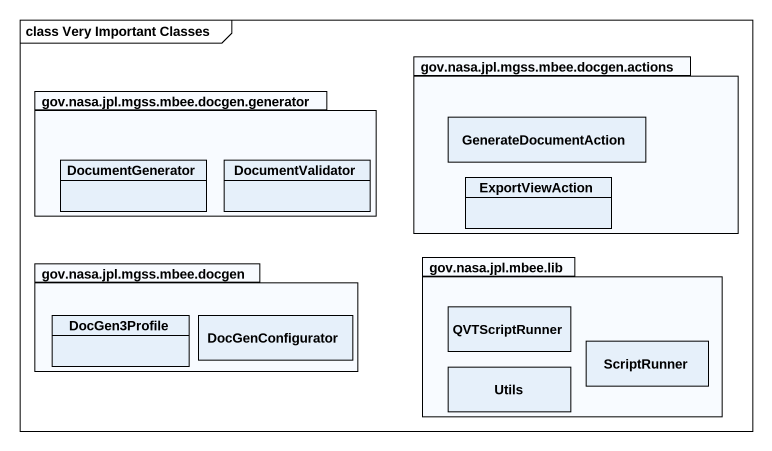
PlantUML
@startuml
mainframe class Very Important Classes
hide circle
hide empty members
package "gov.nasa.jpl.mgss.mbee.docgen.actions" as gov_nasa_jpl_mgss_mbee {
  class GenerateDocumentAction
  class ExportViewAction
}
package "gov.nasa.jpl.mgss.mbee.docgen.generator" as gov_nasa_jpl_mgss_mbee_2 {
  class DocumentGenerator
  class DocumentValidator
}
package "gov.nasa.jpl.mgss.mbee.docgen" as gov_nasa_jpl_mgss_mbee_3 {
  class DocGen3Profile
  class DocGenConfigurator
}
package "gov.nasa.jpl.mbee.lib" as gov_nasa_jpl_mbee_lib {
  class QVTScriptRunner
  class Utils
  class ScriptRunner
}
@enduml
